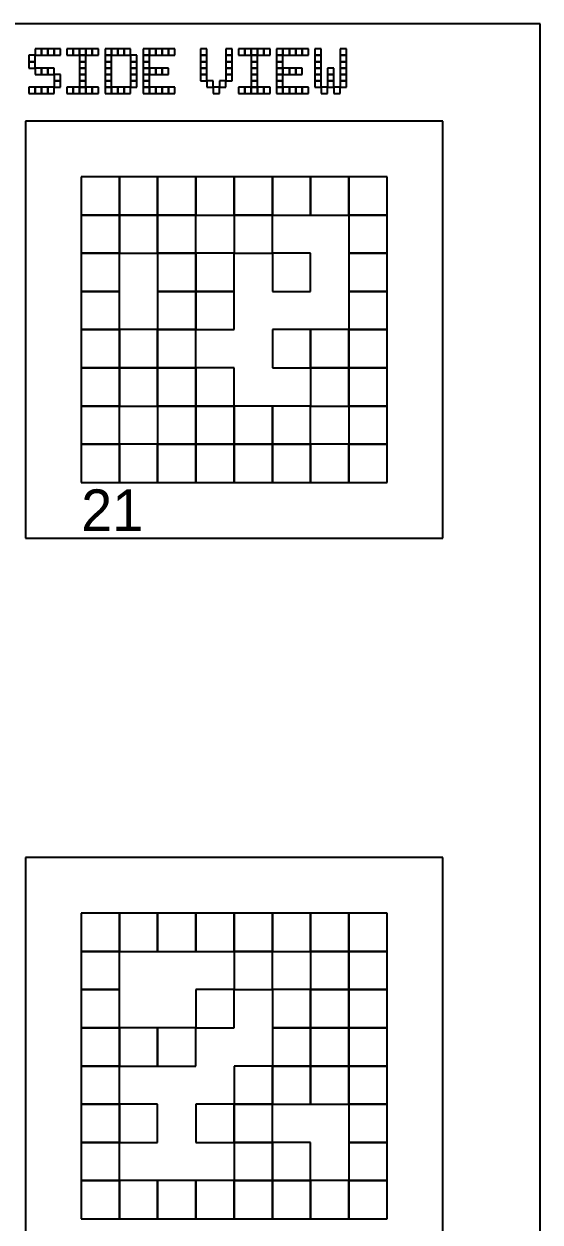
# Model space of a CAD drawing. Extents: x 0 to 490, y -8 to 329.
# Drawn here: x 452.9 to 490, y 233.8 to 320 of the extents above; entities that cross this region are included whole.
import ezdxf

# ---------------------------------------------------------------- set-up
doc = ezdxf.new("R2010")
doc.units = 0
for name, color, linetype in [('BLACK_POCKET', 7, 'CONTINUOUS'), ('BOARD_TEXT', 2, 'CONTINUOUS'), ('CUT', 1, 'CONTINUOUS'), ('LABEL', 3, 'CONTINUOUS'), ('QUIET_ZONE', 4, 'CONTINUOUS'), ('TAG_BOUNDARY', 8, 'CONTINUOUS')]:
    doc.layers.add(name, color=color, linetype=linetype)

msp = doc.modelspace()

# ---------------------------------------------------------------- linework, layer by layer
at = {"layer": 'BLACK_POCKET'}
for p, q in [((459.75, 309), (457, 309)), ((457, 309), (457, 306.25)), ((459.75, 306.25), (459.75, 309)), ((462.5, 309), (459.75, 309)), ((459.75, 309), (459.75, 306.25)), ((462.5, 306.25), (462.5, 309)), ((465.25, 309), (462.5, 309)), ((462.5, 309), (462.5, 306.25)), ((465.25, 306.25), (465.25, 309)), ((468, 309), (465.25, 309)), ((465.25, 309), (465.25, 306.25)), ((468, 306.25), (468, 309)), ((470.75, 309), (468, 309)), ((468, 309), (468, 306.25)), ((470.75, 306.25), (470.75, 309)), ((473.5, 309), (470.75, 309)), ((470.75, 309), (470.75, 306.25)), ((473.5, 306.25), (473.5, 309)), ((476.25, 309), (473.5, 309)), ((473.5, 309), (473.5, 306.25)), ((476.25, 306.25), (476.25, 309)), ((479, 309), (476.25, 309)), ((476.25, 309), (476.25, 306.25)), ((479, 306.25), (479, 309)), ((457, 306.25), (459.75, 306.25)), ((459.75, 306.25), (457, 306.25)), ((457, 306.25), (457, 303.5)), ((459.75, 306.25), (462.5, 306.25)), ((459.75, 303.5), (459.75, 306.25)), ((462.5, 306.25), (459.75, 306.25)), ((459.75, 306.25), (459.75, 303.5)), ((462.5, 306.25), (465.25, 306.25)), ((462.5, 303.5), (462.5, 306.25)), ((465.25, 306.25), (462.5, 306.25)), ((462.5, 306.25), (462.5, 303.5)), ((465.25, 306.25), (468, 306.25)), ((465.25, 303.5), (465.25, 306.25)), ((468, 306.25), (470.75, 306.25)), ((470.75, 306.25), (468, 306.25)), ((468, 306.25), (468, 303.5)), ((470.75, 306.25), (473.5, 306.25)), ((470.75, 303.5), (470.75, 306.25)), ((473.5, 306.25), (476.25, 306.25)), ((476.25, 306.25), (479, 306.25)), ((479, 306.25), (476.25, 306.25)), ((476.25, 306.25), (476.25, 303.5)), ((479, 303.5), (479, 306.25)), ((457, 303.5), (459.75, 303.5)), ((459.75, 303.5), (457, 303.5)), ((457, 303.5), (457, 300.75)), ((459.75, 303.5), (462.5, 303.5)), ((459.75, 300.75), (459.75, 303.5)), ((462.5, 303.5), (465.25, 303.5)), ((465.25, 303.5), (462.5, 303.5)), ((462.5, 303.5), (462.5, 300.75)), ((465.25, 300.75), (465.25, 303.5)), ((468, 303.5), (465.25, 303.5)), ((465.25, 303.5), (465.25, 300.75)), ((468, 303.5), (470.75, 303.5)), ((468, 300.75), (468, 303.5)), ((473.5, 303.5), (470.75, 303.5)), ((470.75, 303.5), (470.75, 300.75)), ((473.5, 300.75), (473.5, 303.5)), ((476.25, 303.5), (479, 303.5)), ((479, 303.5), (476.25, 303.5)), ((476.25, 303.5), (476.25, 300.75)), ((479, 300.75), (479, 303.5)), ((457, 300.75), (459.75, 300.75)), ((459.75, 300.75), (457, 300.75)), ((457, 300.75), (457, 298)), ((459.75, 298), (459.75, 300.75)), ((462.5, 300.75), (465.25, 300.75)), ((465.25, 300.75), (462.5, 300.75)), ((462.5, 300.75), (462.5, 298)), ((465.25, 300.75), (468, 300.75)), ((465.25, 298), (465.25, 300.75)), ((468, 300.75), (465.25, 300.75)), ((465.25, 300.75), (465.25, 298)), ((468, 298), (468, 300.75)), ((470.75, 300.75), (473.5, 300.75)), ((476.25, 300.75), (479, 300.75)), ((479, 300.75), (476.25, 300.75)), ((476.25, 300.75), (476.25, 298)), ((479, 298), (479, 300.75)), ((457, 298), (459.75, 298)), ((459.75, 298), (457, 298)), ((457, 298), (457, 295.25)), ((459.75, 295.25), (459.75, 298)), ((462.5, 298), (459.75, 298)), ((459.75, 298), (459.75, 295.25)), ((462.5, 298), (465.25, 298)), ((462.5, 295.25), (462.5, 298)), ((465.25, 298), (462.5, 298)), ((462.5, 298), (462.5, 295.25)), ((465.25, 298), (468, 298)), ((465.25, 295.25), (465.25, 298)), ((473.5, 298), (470.75, 298)), ((470.75, 298), (470.75, 295.25)), ((473.5, 295.25), (473.5, 298)), ((476.25, 298), (473.5, 298)), ((473.5, 298), (473.5, 295.25)), ((476.25, 298), (479, 298)), ((476.25, 295.25), (476.25, 298)), ((479, 298), (476.25, 298)), ((476.25, 298), (476.25, 295.25)), ((479, 295.25), (479, 298)), ((457, 295.25), (459.75, 295.25)), ((459.75, 295.25), (457, 295.25)), ((457, 295.25), (457, 292.5)), ((459.75, 295.25), (462.5, 295.25)), ((459.75, 292.5), (459.75, 295.25)), ((462.5, 295.25), (459.75, 295.25)), ((459.75, 295.25), (459.75, 292.5)), ((462.5, 295.25), (465.25, 295.25)), ((462.5, 292.5), (462.5, 295.25)), ((465.25, 295.25), (462.5, 295.25)), ((462.5, 295.25), (462.5, 292.5)), ((465.25, 292.5), (465.25, 295.25)), ((468, 295.25), (465.25, 295.25)), ((465.25, 295.25), (465.25, 292.5)), ((468, 292.5), (468, 295.25)), ((470.75, 295.25), (473.5, 295.25)), ((473.5, 295.25), (476.25, 295.25)), ((476.25, 295.25), (473.5, 295.25)), ((473.5, 295.25), (473.5, 292.5)), ((476.25, 295.25), (479, 295.25)), ((476.25, 292.5), (476.25, 295.25)), ((479, 295.25), (476.25, 295.25)), ((476.25, 295.25), (476.25, 292.5)), ((479, 292.5), (479, 295.25)), ((457, 292.5), (459.75, 292.5)), ((459.75, 292.5), (457, 292.5)), ((457, 292.5), (457, 289.75)), ((459.75, 292.5), (462.5, 292.5)), ((459.75, 289.75), (459.75, 292.5)), ((462.5, 292.5), (465.25, 292.5)), ((465.25, 292.5), (462.5, 292.5)), ((462.5, 292.5), (462.5, 289.75)), ((465.25, 292.5), (468, 292.5)), ((465.25, 289.75), (465.25, 292.5)), ((468, 292.5), (465.25, 292.5)), ((465.25, 292.5), (465.25, 289.75)), ((468, 289.75), (468, 292.5)), ((470.75, 292.5), (468, 292.5)), ((468, 292.5), (468, 289.75)), ((470.75, 289.75), (470.75, 292.5)), ((473.5, 292.5), (470.75, 292.5)), ((470.75, 292.5), (470.75, 289.75)), ((473.5, 292.5), (476.25, 292.5)), ((473.5, 289.75), (473.5, 292.5)), ((476.25, 292.5), (479, 292.5)), ((479, 292.5), (476.25, 292.5)), ((476.25, 292.5), (476.25, 289.75)), ((479, 289.75), (479, 292.5)), ((457, 289.75), (459.75, 289.75)), ((459.75, 289.75), (457, 289.75)), ((457, 289.75), (457, 287)), ((459.75, 287), (459.75, 289.75)), ((462.5, 289.75), (459.75, 289.75)), ((459.75, 289.75), (459.75, 287)), ((462.5, 289.75), (465.25, 289.75)), ((462.5, 287), (462.5, 289.75)), ((465.25, 289.75), (462.5, 289.75)), ((462.5, 289.75), (462.5, 287)), ((465.25, 289.75), (468, 289.75)), ((465.25, 287), (465.25, 289.75)), ((468, 289.75), (465.25, 289.75)), ((465.25, 289.75), (465.25, 287)), ((468, 289.75), (470.75, 289.75)), ((468, 287), (468, 289.75)), ((470.75, 289.75), (468, 289.75)), ((468, 289.75), (468, 287)), ((470.75, 289.75), (473.5, 289.75)), ((470.75, 287), (470.75, 289.75)), ((473.5, 289.75), (470.75, 289.75)), ((470.75, 289.75), (470.75, 287)), ((473.5, 287), (473.5, 289.75)), ((476.25, 289.75), (473.5, 289.75)), ((473.5, 289.75), (473.5, 287)), ((476.25, 289.75), (479, 289.75)), ((476.25, 287), (476.25, 289.75)), ((479, 289.75), (476.25, 289.75)), ((476.25, 289.75), (476.25, 287)), ((479, 287), (479, 289.75)), ((457, 287), (459.75, 287)), ((459.75, 287), (462.5, 287)), ((462.5, 287), (465.25, 287)), ((465.25, 287), (468, 287)), ((468, 287), (470.75, 287)), ((470.75, 287), (473.5, 287)), ((473.5, 287), (476.25, 287)), ((476.25, 287), (479, 287)), ((459.75, 256), (457, 256)), ((457, 256), (457, 253.25)), ((459.75, 253.25), (459.75, 256)), ((462.5, 256), (459.75, 256)), ((459.75, 256), (459.75, 253.25)), ((462.5, 253.25), (462.5, 256)), ((465.25, 256), (462.5, 256)), ((462.5, 256), (462.5, 253.25)), ((465.25, 253.25), (465.25, 256)), ((468, 256), (465.25, 256)), ((465.25, 256), (465.25, 253.25)), ((468, 253.25), (468, 256)), ((470.75, 256), (468, 256)), ((468, 256), (468, 253.25)), ((470.75, 253.25), (470.75, 256)), ((473.5, 256), (470.75, 256)), ((470.75, 256), (470.75, 253.25)), ((473.5, 253.25), (473.5, 256)), ((476.25, 256), (473.5, 256)), ((473.5, 256), (473.5, 253.25)), ((476.25, 253.25), (476.25, 256)), ((479, 256), (476.25, 256)), ((476.25, 256), (476.25, 253.25)), ((479, 253.25), (479, 256)), ((457, 253.25), (459.75, 253.25)), ((459.75, 253.25), (457, 253.25)), ((457, 253.25), (457, 250.5)), ((459.75, 253.25), (462.5, 253.25)), ((459.75, 250.5), (459.75, 253.25)), ((462.5, 253.25), (465.25, 253.25)), ((465.25, 253.25), (468, 253.25)), ((468, 253.25), (470.75, 253.25)), ((470.75, 253.25), (468, 253.25)), ((468, 253.25), (468, 250.5)), ((470.75, 253.25), (473.5, 253.25)), ((470.75, 250.5), (470.75, 253.25)), ((473.5, 253.25), (476.25, 253.25)), ((476.25, 253.25), (473.5, 253.25)), ((473.5, 253.25), (473.5, 250.5)), ((476.25, 253.25), (479, 253.25)), ((476.25, 250.5), (476.25, 253.25)), ((479, 253.25), (476.25, 253.25)), ((476.25, 253.25), (476.25, 250.5)), ((479, 250.5), (479, 253.25)), ((457, 250.5), (459.75, 250.5)), ((459.75, 250.5), (457, 250.5)), ((457, 250.5), (457, 247.75)), ((459.75, 247.75), (459.75, 250.5)), ((468, 250.5), (465.25, 250.5)), ((465.25, 250.5), (465.25, 247.75)), ((468, 250.5), (470.75, 250.5)), ((468, 247.75), (468, 250.5)), ((473.5, 250.5), (470.75, 250.5)), ((470.75, 250.5), (470.75, 247.75)), ((473.5, 250.5), (476.25, 250.5)), ((473.5, 247.75), (473.5, 250.5)), ((476.25, 250.5), (473.5, 250.5)), ((473.5, 250.5), (473.5, 247.75)), ((476.25, 250.5), (479, 250.5)), ((476.25, 247.75), (476.25, 250.5)), ((479, 250.5), (476.25, 250.5)), ((476.25, 250.5), (476.25, 247.75)), ((479, 247.75), (479, 250.5)), ((457, 247.75), (459.75, 247.75)), ((459.75, 247.75), (457, 247.75)), ((457, 247.75), (457, 245)), ((459.75, 245), (459.75, 247.75)), ((462.5, 247.75), (459.75, 247.75)), ((459.75, 247.75), (459.75, 245)), ((462.5, 245), (462.5, 247.75)), ((465.25, 247.75), (462.5, 247.75)), ((462.5, 247.75), (462.5, 245)), ((465.25, 247.75), (468, 247.75)), ((465.25, 245), (465.25, 247.75)), ((470.75, 247.75), (473.5, 247.75)), ((473.5, 247.75), (470.75, 247.75)), ((470.75, 247.75), (470.75, 245)), ((473.5, 247.75), (476.25, 247.75)), ((473.5, 245), (473.5, 247.75)), ((476.25, 247.75), (473.5, 247.75)), ((473.5, 247.75), (473.5, 245)), ((476.25, 247.75), (479, 247.75)), ((476.25, 245), (476.25, 247.75)), ((479, 247.75), (476.25, 247.75)), ((476.25, 247.75), (476.25, 245)), ((479, 245), (479, 247.75)), ((457, 245), (459.75, 245)), ((459.75, 245), (457, 245)), ((457, 245), (457, 242.25)), ((459.75, 245), (462.5, 245)), ((459.75, 242.25), (459.75, 245)), ((462.5, 245), (465.25, 245)), ((470.75, 245), (468, 245)), ((468, 245), (468, 242.25)), ((470.75, 245), (473.5, 245)), ((470.75, 242.25), (470.75, 245)), ((473.5, 245), (470.75, 245)), ((470.75, 245), (470.75, 242.25)), ((473.5, 245), (476.25, 245)), ((473.5, 242.25), (473.5, 245)), ((476.25, 245), (473.5, 245)), ((473.5, 245), (473.5, 242.25)), ((476.25, 245), (479, 245)), ((476.25, 242.25), (476.25, 245)), ((479, 245), (476.25, 245)), ((476.25, 245), (476.25, 242.25)), ((479, 242.25), (479, 245)), ((457, 242.25), (459.75, 242.25)), ((459.75, 242.25), (457, 242.25)), ((457, 242.25), (457, 239.5)), ((459.75, 239.5), (459.75, 242.25)), ((462.5, 242.25), (459.75, 242.25)), ((459.75, 242.25), (459.75, 239.5)), ((462.5, 239.5), (462.5, 242.25)), ((468, 242.25), (465.25, 242.25)), ((465.25, 242.25), (465.25, 239.5)), ((468, 242.25), (470.75, 242.25)), ((468, 239.5), (468, 242.25)), ((470.75, 242.25), (468, 242.25)), ((468, 242.25), (468, 239.5)), ((470.75, 242.25), (473.5, 242.25)), ((470.75, 239.5), (470.75, 242.25)), ((473.5, 242.25), (476.25, 242.25)), ((476.25, 242.25), (479, 242.25)), ((479, 242.25), (476.25, 242.25)), ((476.25, 242.25), (476.25, 239.5)), ((479, 239.5), (479, 242.25)), ((457, 239.5), (459.75, 239.5)), ((459.75, 239.5), (457, 239.5)), ((457, 239.5), (457, 236.75)), ((459.75, 239.5), (462.5, 239.5)), ((459.75, 236.75), (459.75, 239.5)), ((465.25, 239.5), (468, 239.5)), ((468, 239.5), (470.75, 239.5)), ((470.75, 239.5), (468, 239.5)), ((468, 239.5), (468, 236.75)), ((470.75, 236.75), (470.75, 239.5)), ((473.5, 239.5), (470.75, 239.5)), ((470.75, 239.5), (470.75, 236.75)), ((473.5, 236.75), (473.5, 239.5)), ((476.25, 239.5), (479, 239.5)), ((479, 239.5), (476.25, 239.5)), ((476.25, 239.5), (476.25, 236.75)), ((479, 236.75), (479, 239.5)), ((457, 236.75), (459.75, 236.75)), ((459.75, 236.75), (457, 236.75)), ((457, 236.75), (457, 234)), ((459.75, 234), (459.75, 236.75)), ((462.5, 236.75), (459.75, 236.75)), ((459.75, 236.75), (459.75, 234)), ((462.5, 234), (462.5, 236.75)), ((465.25, 236.75), (462.5, 236.75)), ((462.5, 236.75), (462.5, 234)), ((465.25, 234), (465.25, 236.75)), ((468, 236.75), (465.25, 236.75)), ((465.25, 236.75), (465.25, 234)), ((468, 236.75), (470.75, 236.75)), ((468, 234), (468, 236.75)), ((470.75, 236.75), (468, 236.75)), ((468, 236.75), (468, 234)), ((470.75, 236.75), (473.5, 236.75)), ((470.75, 234), (470.75, 236.75)), ((473.5, 236.75), (470.75, 236.75)), ((470.75, 236.75), (470.75, 234)), ((473.5, 234), (473.5, 236.75)), ((476.25, 236.75), (473.5, 236.75)), ((473.5, 236.75), (473.5, 234)), ((476.25, 236.75), (479, 236.75)), ((476.25, 234), (476.25, 236.75)), ((479, 236.75), (476.25, 236.75)), ((476.25, 236.75), (476.25, 234)), ((479, 234), (479, 236.75)), ((457, 234), (459.75, 234)), ((459.75, 234), (462.5, 234)), ((462.5, 234), (465.25, 234)), ((465.25, 234), (468, 234)), ((468, 234), (470.75, 234)), ((470.75, 234), (473.5, 234)), ((473.5, 234), (476.25, 234)), ((476.25, 234), (479, 234))]:
    msp.add_line(p, q, dxfattribs=at)
at = {"layer": 'BOARD_TEXT'}
for p, q in [((454.142857, 318.2), (453.685714, 318.2)), ((453.685714, 318.2), (453.685714, 317.742857)), ((454.142857, 317.742857), (454.142857, 318.2)), ((454.6, 318.2), (454.142857, 318.2)), ((454.142857, 318.2), (454.142857, 317.742857)), ((454.6, 317.742857), (454.6, 318.2)), ((455.057143, 318.2), (454.6, 318.2)), ((454.6, 318.2), (454.6, 317.742857)), ((455.057143, 317.742857), (455.057143, 318.2)), ((455.514286, 318.2), (455.057143, 318.2)), ((455.057143, 318.2), (455.057143, 317.742857)), ((455.514286, 317.742857), (455.514286, 318.2)), ((456.428571, 318.2), (455.971429, 318.2)), ((455.971429, 318.2), (455.971429, 317.742857)), ((456.428571, 317.742857), (456.428571, 318.2)), ((456.885714, 318.2), (456.428571, 318.2)), ((456.428571, 318.2), (456.428571, 317.742857)), ((456.885714, 317.742857), (456.885714, 318.2)), ((457.342857, 318.2), (456.885714, 318.2)), ((456.885714, 318.2), (456.885714, 317.742857)), ((457.342857, 317.742857), (457.342857, 318.2)), ((457.8, 318.2), (457.342857, 318.2)), ((457.342857, 318.2), (457.342857, 317.742857)), ((457.8, 317.742857), (457.8, 318.2)), ((458.257143, 318.2), (457.8, 318.2)), ((457.8, 318.2), (457.8, 317.742857)), ((458.257143, 317.742857), (458.257143, 318.2)), ((459.171429, 318.2), (458.714286, 318.2)), ((458.714286, 318.2), (458.714286, 317.742857)), ((459.171429, 317.742857), (459.171429, 318.2)), ((459.628571, 318.2), (459.171429, 318.2)), ((459.171429, 318.2), (459.171429, 317.742857)), ((459.628571, 317.742857), (459.628571, 318.2)), ((460.085714, 318.2), (459.628571, 318.2)), ((459.628571, 318.2), (459.628571, 317.742857)), ((460.085714, 317.742857), (460.085714, 318.2)), ((460.542857, 318.2), (460.085714, 318.2)), ((460.085714, 318.2), (460.085714, 317.742857)), ((460.542857, 317.742857), (460.542857, 318.2)), ((461.914286, 318.2), (461.457143, 318.2)), ((461.457143, 318.2), (461.457143, 317.742857)), ((461.914286, 317.742857), (461.914286, 318.2)), ((462.371429, 318.2), (461.914286, 318.2)), ((461.914286, 318.2), (461.914286, 317.742857)), ((462.371429, 317.742857), (462.371429, 318.2)), ((462.828571, 318.2), (462.371429, 318.2)), ((462.371429, 318.2), (462.371429, 317.742857)), ((462.828571, 317.742857), (462.828571, 318.2)), ((463.285714, 318.2), (462.828571, 318.2)), ((462.828571, 318.2), (462.828571, 317.742857)), ((463.285714, 317.742857), (463.285714, 318.2)), ((463.742857, 318.2), (463.285714, 318.2)), ((463.285714, 318.2), (463.285714, 317.742857)), ((463.742857, 317.742857), (463.742857, 318.2)), ((466.028571, 318.2), (465.571429, 318.2)), ((465.571429, 318.2), (465.571429, 317.742857)), ((466.028571, 317.742857), (466.028571, 318.2)), ((467.857143, 318.2), (467.4, 318.2)), ((467.4, 318.2), (467.4, 317.742857)), ((467.857143, 317.742857), (467.857143, 318.2)), ((468.771429, 318.2), (468.314286, 318.2)), ((468.314286, 318.2), (468.314286, 317.742857)), ((468.771429, 317.742857), (468.771429, 318.2)), ((469.228571, 318.2), (468.771429, 318.2)), ((468.771429, 318.2), (468.771429, 317.742857)), ((469.228571, 317.742857), (469.228571, 318.2)), ((469.685714, 318.2), (469.228571, 318.2)), ((469.228571, 318.2), (469.228571, 317.742857)), ((469.685714, 317.742857), (469.685714, 318.2)), ((470.142857, 318.2), (469.685714, 318.2)), ((469.685714, 318.2), (469.685714, 317.742857)), ((470.142857, 317.742857), (470.142857, 318.2)), ((470.6, 318.2), (470.142857, 318.2)), ((470.142857, 318.2), (470.142857, 317.742857)), ((470.6, 317.742857), (470.6, 318.2)), ((471.514286, 318.2), (471.057143, 318.2)), ((471.057143, 318.2), (471.057143, 317.742857)), ((471.514286, 317.742857), (471.514286, 318.2)), ((471.971429, 318.2), (471.514286, 318.2)), ((471.514286, 318.2), (471.514286, 317.742857)), ((471.971429, 317.742857), (471.971429, 318.2)), ((472.428571, 318.2), (471.971429, 318.2)), ((471.971429, 318.2), (471.971429, 317.742857)), ((472.428571, 317.742857), (472.428571, 318.2)), ((472.885714, 318.2), (472.428571, 318.2)), ((472.428571, 318.2), (472.428571, 317.742857)), ((472.885714, 317.742857), (472.885714, 318.2)), ((473.342857, 318.2), (472.885714, 318.2)), ((472.885714, 318.2), (472.885714, 317.742857)), ((473.342857, 317.742857), (473.342857, 318.2)), ((474.257143, 318.2), (473.8, 318.2)), ((473.8, 318.2), (473.8, 317.742857)), ((474.257143, 317.742857), (474.257143, 318.2)), ((476.085714, 318.2), (475.628571, 318.2)), ((475.628571, 318.2), (475.628571, 317.742857)), ((476.085714, 317.742857), (476.085714, 318.2)), ((453.685714, 317.742857), (453.228571, 317.742857)), ((453.228571, 317.742857), (453.228571, 317.285714)), ((453.685714, 317.742857), (454.142857, 317.742857)), ((453.685714, 317.285714), (453.685714, 317.742857)), ((454.142857, 317.742857), (454.6, 317.742857)), ((454.6, 317.742857), (455.057143, 317.742857)), ((455.057143, 317.742857), (455.514286, 317.742857)), ((455.971429, 317.742857), (456.428571, 317.742857)), ((456.428571, 317.742857), (456.885714, 317.742857)), ((456.885714, 317.742857), (457.342857, 317.742857)), ((457.342857, 317.742857), (456.885714, 317.742857)), ((456.885714, 317.742857), (456.885714, 317.285714)), ((457.342857, 317.742857), (457.8, 317.742857)), ((457.342857, 317.285714), (457.342857, 317.742857)), ((457.8, 317.742857), (458.257143, 317.742857)), ((458.714286, 317.742857), (459.171429, 317.742857)), ((459.171429, 317.742857), (458.714286, 317.742857)), ((458.714286, 317.742857), (458.714286, 317.285714)), ((459.171429, 317.742857), (459.628571, 317.742857)), ((459.171429, 317.285714), (459.171429, 317.742857)), ((459.628571, 317.742857), (460.085714, 317.742857)), ((460.085714, 317.742857), (460.542857, 317.742857)), ((461, 317.742857), (460.542857, 317.742857)), ((460.542857, 317.742857), (460.542857, 317.285714)), ((461, 317.285714), (461, 317.742857)), ((461.457143, 317.742857), (461.914286, 317.742857)), ((461.914286, 317.742857), (461.457143, 317.742857)), ((461.457143, 317.742857), (461.457143, 317.285714)), ((461.914286, 317.742857), (462.371429, 317.742857)), ((461.914286, 317.285714), (461.914286, 317.742857)), ((462.371429, 317.742857), (462.828571, 317.742857)), ((462.828571, 317.742857), (463.285714, 317.742857)), ((463.285714, 317.742857), (463.742857, 317.742857)), ((465.571429, 317.742857), (466.028571, 317.742857)), ((466.028571, 317.742857), (465.571429, 317.742857)), ((465.571429, 317.742857), (465.571429, 317.285714)), ((466.028571, 317.285714), (466.028571, 317.742857)), ((467.4, 317.742857), (467.857143, 317.742857)), ((467.857143, 317.742857), (467.4, 317.742857)), ((467.4, 317.742857), (467.4, 317.285714)), ((467.857143, 317.285714), (467.857143, 317.742857)), ((468.314286, 317.742857), (468.771429, 317.742857)), ((468.771429, 317.742857), (469.228571, 317.742857)), ((469.228571, 317.742857), (469.685714, 317.742857)), ((469.685714, 317.742857), (469.228571, 317.742857)), ((469.228571, 317.742857), (469.228571, 317.285714)), ((469.685714, 317.742857), (470.142857, 317.742857)), ((469.685714, 317.285714), (469.685714, 317.742857)), ((470.142857, 317.742857), (470.6, 317.742857)), ((471.057143, 317.742857), (471.514286, 317.742857)), ((471.514286, 317.742857), (471.057143, 317.742857)), ((471.057143, 317.742857), (471.057143, 317.285714)), ((471.514286, 317.742857), (471.971429, 317.742857)), ((471.514286, 317.285714), (471.514286, 317.742857)), ((471.971429, 317.742857), (472.428571, 317.742857)), ((472.428571, 317.742857), (472.885714, 317.742857)), ((472.885714, 317.742857), (473.342857, 317.742857)), ((473.8, 317.742857), (474.257143, 317.742857)), ((474.257143, 317.742857), (473.8, 317.742857)), ((473.8, 317.742857), (473.8, 317.285714)), ((474.257143, 317.285714), (474.257143, 317.742857)), ((475.628571, 317.742857), (476.085714, 317.742857)), ((476.085714, 317.742857), (475.628571, 317.742857)), ((475.628571, 317.742857), (475.628571, 317.285714)), ((476.085714, 317.285714), (476.085714, 317.742857)), ((453.228571, 317.285714), (453.685714, 317.285714)), ((453.685714, 317.285714), (453.228571, 317.285714)), ((453.228571, 317.285714), (453.228571, 316.828571)), ((453.228571, 316.828571), (453.685714, 316.828571)), ((453.685714, 316.828571), (453.685714, 317.285714)), ((454.142857, 316.828571), (453.685714, 316.828571)), ((453.685714, 316.828571), (453.685714, 316.371429)), ((454.142857, 316.371429), (454.142857, 316.828571)), ((454.6, 316.828571), (454.142857, 316.828571)), ((454.142857, 316.828571), (454.142857, 316.371429)), ((454.6, 316.371429), (454.6, 316.828571)), ((455.057143, 316.828571), (454.6, 316.828571)), ((454.6, 316.828571), (454.6, 316.371429)), ((455.057143, 316.371429), (455.057143, 316.828571)), ((456.885714, 317.285714), (457.342857, 317.285714)), ((457.342857, 317.285714), (456.885714, 317.285714)), ((456.885714, 317.285714), (456.885714, 316.828571)), ((456.885714, 316.828571), (457.342857, 316.828571)), ((457.342857, 316.828571), (456.885714, 316.828571)), ((456.885714, 316.828571), (456.885714, 316.371429)), ((457.342857, 316.828571), (457.342857, 317.285714)), ((457.342857, 316.371429), (457.342857, 316.828571)), ((458.714286, 317.285714), (459.171429, 317.285714)), ((459.171429, 317.285714), (458.714286, 317.285714)), ((458.714286, 317.285714), (458.714286, 316.828571)), ((458.714286, 316.828571), (459.171429, 316.828571)), ((459.171429, 316.828571), (458.714286, 316.828571)), ((458.714286, 316.828571), (458.714286, 316.371429)), ((459.171429, 316.828571), (459.171429, 317.285714)), ((459.171429, 316.371429), (459.171429, 316.828571)), ((460.542857, 317.285714), (461, 317.285714)), ((461, 317.285714), (460.542857, 317.285714)), ((460.542857, 317.285714), (460.542857, 316.828571)), ((460.542857, 316.828571), (461, 316.828571)), ((461, 316.828571), (460.542857, 316.828571)), ((460.542857, 316.828571), (460.542857, 316.371429)), ((461, 316.828571), (461, 317.285714)), ((461, 316.371429), (461, 316.828571)), ((461.457143, 317.285714), (461.914286, 317.285714)), ((461.914286, 317.285714), (461.457143, 317.285714)), ((461.457143, 317.285714), (461.457143, 316.828571)), ((461.457143, 316.828571), (461.914286, 316.828571)), ((461.914286, 316.828571), (461.457143, 316.828571)), ((461.457143, 316.828571), (461.457143, 316.371429)), ((461.914286, 316.828571), (461.914286, 317.285714)), ((461.914286, 316.371429), (461.914286, 316.828571)), ((462.371429, 316.828571), (461.914286, 316.828571)), ((461.914286, 316.828571), (461.914286, 316.371429)), ((462.371429, 316.371429), (462.371429, 316.828571)), ((462.828571, 316.828571), (462.371429, 316.828571)), ((462.371429, 316.828571), (462.371429, 316.371429)), ((462.828571, 316.371429), (462.828571, 316.828571)), ((463.285714, 316.828571), (462.828571, 316.828571)), ((462.828571, 316.828571), (462.828571, 316.371429)), ((463.285714, 316.371429), (463.285714, 316.828571)), ((465.571429, 317.285714), (466.028571, 317.285714)), ((466.028571, 317.285714), (465.571429, 317.285714)), ((465.571429, 317.285714), (465.571429, 316.828571)), ((465.571429, 316.828571), (466.028571, 316.828571)), ((466.028571, 316.828571), (465.571429, 316.828571)), ((465.571429, 316.828571), (465.571429, 316.371429)), ((466.028571, 316.828571), (466.028571, 317.285714)), ((466.028571, 316.371429), (466.028571, 316.828571)), ((467.4, 317.285714), (467.857143, 317.285714)), ((467.857143, 317.285714), (467.4, 317.285714)), ((467.4, 317.285714), (467.4, 316.828571)), ((467.4, 316.828571), (467.857143, 316.828571)), ((467.857143, 316.828571), (467.4, 316.828571)), ((467.4, 316.828571), (467.4, 316.371429)), ((467.857143, 316.828571), (467.857143, 317.285714)), ((467.857143, 316.371429), (467.857143, 316.828571)), ((469.228571, 317.285714), (469.685714, 317.285714)), ((469.685714, 317.285714), (469.228571, 317.285714)), ((469.228571, 317.285714), (469.228571, 316.828571)), ((469.228571, 316.828571), (469.685714, 316.828571)), ((469.685714, 316.828571), (469.228571, 316.828571)), ((469.228571, 316.828571), (469.228571, 316.371429)), ((469.685714, 316.828571), (469.685714, 317.285714)), ((469.685714, 316.371429), (469.685714, 316.828571)), ((471.057143, 317.285714), (471.514286, 317.285714)), ((471.514286, 317.285714), (471.057143, 317.285714)), ((471.057143, 317.285714), (471.057143, 316.828571)), ((471.057143, 316.828571), (471.514286, 316.828571)), ((471.514286, 316.828571), (471.057143, 316.828571)), ((471.057143, 316.828571), (471.057143, 316.371429)), ((471.514286, 316.828571), (471.514286, 317.285714)), ((471.514286, 316.371429), (471.514286, 316.828571)), ((471.971429, 316.828571), (471.514286, 316.828571)), ((471.514286, 316.828571), (471.514286, 316.371429)), ((471.971429, 316.371429), (471.971429, 316.828571)), ((472.428571, 316.828571), (471.971429, 316.828571)), ((471.971429, 316.828571), (471.971429, 316.371429)), ((472.428571, 316.371429), (472.428571, 316.828571)), ((472.885714, 316.828571), (472.428571, 316.828571)), ((472.428571, 316.828571), (472.428571, 316.371429)), ((472.885714, 316.371429), (472.885714, 316.828571)), ((473.8, 317.285714), (474.257143, 317.285714)), ((474.257143, 317.285714), (473.8, 317.285714)), ((473.8, 317.285714), (473.8, 316.828571)), ((473.8, 316.828571), (474.257143, 316.828571)), ((474.257143, 316.828571), (473.8, 316.828571)), ((473.8, 316.828571), (473.8, 316.371429)), ((474.257143, 316.828571), (474.257143, 317.285714)), ((474.257143, 316.371429), (474.257143, 316.828571)), ((475.171429, 316.828571), (474.714286, 316.828571)), ((474.714286, 316.828571), (474.714286, 316.371429)), ((475.171429, 316.371429), (475.171429, 316.828571)), ((475.628571, 317.285714), (476.085714, 317.285714)), ((476.085714, 317.285714), (475.628571, 317.285714)), ((475.628571, 317.285714), (475.628571, 316.828571)), ((475.628571, 316.828571), (476.085714, 316.828571)), ((476.085714, 316.828571), (475.628571, 316.828571)), ((475.628571, 316.828571), (475.628571, 316.371429)), ((476.085714, 316.828571), (476.085714, 317.285714)), ((476.085714, 316.371429), (476.085714, 316.828571)), ((453.685714, 316.371429), (454.142857, 316.371429)), ((454.142857, 316.371429), (454.6, 316.371429)), ((454.6, 316.371429), (455.057143, 316.371429)), ((455.514286, 316.371429), (455.057143, 316.371429)), ((455.057143, 316.371429), (455.057143, 315.914286)), ((455.057143, 315.914286), (455.514286, 315.914286)), ((455.514286, 315.914286), (455.057143, 315.914286)), ((455.057143, 315.914286), (455.057143, 315.457143)), ((455.514286, 315.914286), (455.514286, 316.371429)), ((455.514286, 315.457143), (455.514286, 315.914286)), ((456.885714, 316.371429), (457.342857, 316.371429)), ((457.342857, 316.371429), (456.885714, 316.371429)), ((456.885714, 316.371429), (456.885714, 315.914286)), ((456.885714, 315.914286), (457.342857, 315.914286)), ((457.342857, 315.914286), (456.885714, 315.914286)), ((456.885714, 315.914286), (456.885714, 315.457143)), ((457.342857, 315.914286), (457.342857, 316.371429)), ((457.342857, 315.457143), (457.342857, 315.914286)), ((458.714286, 316.371429), (459.171429, 316.371429)), ((459.171429, 316.371429), (458.714286, 316.371429)), ((458.714286, 316.371429), (458.714286, 315.914286)), ((458.714286, 315.914286), (459.171429, 315.914286)), ((459.171429, 315.914286), (458.714286, 315.914286)), ((458.714286, 315.914286), (458.714286, 315.457143)), ((459.171429, 315.914286), (459.171429, 316.371429)), ((459.171429, 315.457143), (459.171429, 315.914286)), ((460.542857, 316.371429), (461, 316.371429)), ((461, 316.371429), (460.542857, 316.371429)), ((460.542857, 316.371429), (460.542857, 315.914286)), ((460.542857, 315.914286), (461, 315.914286)), ((461, 315.914286), (460.542857, 315.914286)), ((460.542857, 315.914286), (460.542857, 315.457143)), ((461, 315.914286), (461, 316.371429)), ((461, 315.457143), (461, 315.914286)), ((461.457143, 316.371429), (461.914286, 316.371429)), ((461.914286, 316.371429), (461.457143, 316.371429)), ((461.457143, 316.371429), (461.457143, 315.914286)), ((461.457143, 315.914286), (461.914286, 315.914286)), ((461.914286, 315.914286), (461.457143, 315.914286)), ((461.457143, 315.914286), (461.457143, 315.457143)), ((461.914286, 316.371429), (462.371429, 316.371429)), ((461.914286, 315.914286), (461.914286, 316.371429)), ((461.914286, 315.457143), (461.914286, 315.914286)), ((462.371429, 316.371429), (462.828571, 316.371429)), ((462.828571, 316.371429), (463.285714, 316.371429)), ((465.571429, 316.371429), (466.028571, 316.371429)), ((466.028571, 316.371429), (465.571429, 316.371429)), ((465.571429, 316.371429), (465.571429, 315.914286)), ((465.571429, 315.914286), (466.028571, 315.914286)), ((466.028571, 315.914286), (466.028571, 316.371429)), ((466.485714, 315.914286), (466.028571, 315.914286)), ((466.028571, 315.914286), (466.028571, 315.457143)), ((466.485714, 315.457143), (466.485714, 315.914286)), ((467.4, 315.914286), (466.942857, 315.914286)), ((466.942857, 315.914286), (466.942857, 315.457143)), ((467.4, 316.371429), (467.857143, 316.371429)), ((467.857143, 316.371429), (467.4, 316.371429)), ((467.4, 316.371429), (467.4, 315.914286)), ((467.4, 315.914286), (467.857143, 315.914286)), ((467.4, 315.457143), (467.4, 315.914286)), ((467.857143, 315.914286), (467.857143, 316.371429)), ((469.228571, 316.371429), (469.685714, 316.371429)), ((469.685714, 316.371429), (469.228571, 316.371429)), ((469.228571, 316.371429), (469.228571, 315.914286)), ((469.228571, 315.914286), (469.685714, 315.914286)), ((469.685714, 315.914286), (469.228571, 315.914286)), ((469.228571, 315.914286), (469.228571, 315.457143)), ((469.685714, 315.914286), (469.685714, 316.371429)), ((469.685714, 315.457143), (469.685714, 315.914286)), ((471.057143, 316.371429), (471.514286, 316.371429)), ((471.514286, 316.371429), (471.057143, 316.371429)), ((471.057143, 316.371429), (471.057143, 315.914286)), ((471.057143, 315.914286), (471.514286, 315.914286)), ((471.514286, 315.914286), (471.057143, 315.914286)), ((471.057143, 315.914286), (471.057143, 315.457143)), ((471.514286, 316.371429), (471.971429, 316.371429)), ((471.514286, 315.914286), (471.514286, 316.371429)), ((471.514286, 315.457143), (471.514286, 315.914286)), ((471.971429, 316.371429), (472.428571, 316.371429)), ((472.428571, 316.371429), (472.885714, 316.371429)), ((473.8, 316.371429), (474.257143, 316.371429)), ((474.257143, 316.371429), (473.8, 316.371429)), ((473.8, 316.371429), (473.8, 315.914286)), ((473.8, 315.914286), (474.257143, 315.914286)), ((474.257143, 315.914286), (473.8, 315.914286)), ((473.8, 315.914286), (473.8, 315.457143)), ((474.257143, 315.914286), (474.257143, 316.371429)), ((474.257143, 315.457143), (474.257143, 315.914286)), ((474.714286, 316.371429), (475.171429, 316.371429)), ((475.171429, 316.371429), (474.714286, 316.371429)), ((474.714286, 316.371429), (474.714286, 315.914286)), ((474.714286, 315.914286), (475.171429, 315.914286)), ((475.171429, 315.914286), (474.714286, 315.914286)), ((474.714286, 315.914286), (474.714286, 315.457143)), ((475.171429, 315.914286), (475.171429, 316.371429)), ((475.171429, 315.457143), (475.171429, 315.914286)), ((475.628571, 316.371429), (476.085714, 316.371429)), ((476.085714, 316.371429), (475.628571, 316.371429)), ((475.628571, 316.371429), (475.628571, 315.914286)), ((475.628571, 315.914286), (476.085714, 315.914286)), ((476.085714, 315.914286), (475.628571, 315.914286)), ((475.628571, 315.914286), (475.628571, 315.457143)), ((476.085714, 315.914286), (476.085714, 316.371429)), ((476.085714, 315.457143), (476.085714, 315.914286)), ((453.685714, 315.457143), (453.228571, 315.457143)), ((453.228571, 315.457143), (453.228571, 315)), ((453.228571, 315), (453.685714, 315)), ((453.685714, 315), (453.685714, 315.457143)), ((454.142857, 315.457143), (453.685714, 315.457143)), ((453.685714, 315.457143), (453.685714, 315)), ((453.685714, 315), (454.142857, 315)), ((454.142857, 315), (454.142857, 315.457143)), ((454.6, 315.457143), (454.142857, 315.457143)), ((454.142857, 315.457143), (454.142857, 315)), ((454.142857, 315), (454.6, 315)), ((454.6, 315), (454.6, 315.457143)), ((455.057143, 315.457143), (454.6, 315.457143)), ((454.6, 315.457143), (454.6, 315)), ((454.6, 315), (455.057143, 315)), ((455.057143, 315.457143), (455.514286, 315.457143)), ((455.057143, 315), (455.057143, 315.457143)), ((456.428571, 315.457143), (455.971429, 315.457143)), ((455.971429, 315.457143), (455.971429, 315)), ((455.971429, 315), (456.428571, 315)), ((456.428571, 315), (456.428571, 315.457143)), ((456.885714, 315.457143), (456.428571, 315.457143)), ((456.428571, 315.457143), (456.428571, 315)), ((456.428571, 315), (456.885714, 315)), ((456.885714, 315.457143), (457.342857, 315.457143)), ((456.885714, 315), (456.885714, 315.457143)), ((457.342857, 315.457143), (456.885714, 315.457143)), ((456.885714, 315.457143), (456.885714, 315)), ((456.885714, 315), (457.342857, 315)), ((457.342857, 315), (457.342857, 315.457143)), ((457.8, 315.457143), (457.342857, 315.457143)), ((457.342857, 315.457143), (457.342857, 315)), ((457.342857, 315), (457.8, 315)), ((457.8, 315), (457.8, 315.457143)), ((458.257143, 315.457143), (457.8, 315.457143)), ((457.8, 315.457143), (457.8, 315)), ((457.8, 315), (458.257143, 315)), ((458.257143, 315), (458.257143, 315.457143)), ((458.714286, 315.457143), (459.171429, 315.457143)), ((459.171429, 315.457143), (458.714286, 315.457143)), ((458.714286, 315.457143), (458.714286, 315)), ((458.714286, 315), (459.171429, 315)), ((459.171429, 315), (459.171429, 315.457143)), ((459.628571, 315.457143), (459.171429, 315.457143)), ((459.171429, 315.457143), (459.171429, 315)), ((459.171429, 315), (459.628571, 315)), ((459.628571, 315), (459.628571, 315.457143)), ((460.085714, 315.457143), (459.628571, 315.457143)), ((459.628571, 315.457143), (459.628571, 315)), ((459.628571, 315), (460.085714, 315)), ((460.085714, 315), (460.085714, 315.457143)), ((460.542857, 315.457143), (460.085714, 315.457143)), ((460.085714, 315.457143), (460.085714, 315)), ((460.085714, 315), (460.542857, 315)), ((460.542857, 315.457143), (461, 315.457143)), ((460.542857, 315), (460.542857, 315.457143)), ((461.457143, 315.457143), (461.914286, 315.457143)), ((461.914286, 315.457143), (461.457143, 315.457143)), ((461.457143, 315.457143), (461.457143, 315)), ((461.457143, 315), (461.914286, 315)), ((461.914286, 315), (461.914286, 315.457143)), ((462.371429, 315.457143), (461.914286, 315.457143)), ((461.914286, 315.457143), (461.914286, 315)), ((461.914286, 315), (462.371429, 315)), ((462.371429, 315), (462.371429, 315.457143)), ((462.828571, 315.457143), (462.371429, 315.457143)), ((462.371429, 315.457143), (462.371429, 315)), ((462.371429, 315), (462.828571, 315)), ((462.828571, 315), (462.828571, 315.457143)), ((463.285714, 315.457143), (462.828571, 315.457143)), ((462.828571, 315.457143), (462.828571, 315)), ((462.828571, 315), (463.285714, 315)), ((463.285714, 315), (463.285714, 315.457143)), ((463.742857, 315.457143), (463.285714, 315.457143)), ((463.285714, 315.457143), (463.285714, 315)), ((463.285714, 315), (463.742857, 315)), ((463.742857, 315), (463.742857, 315.457143)), ((466.028571, 315.457143), (466.485714, 315.457143)), ((466.942857, 315.457143), (466.485714, 315.457143)), ((466.485714, 315.457143), (466.485714, 315)), ((466.485714, 315), (466.942857, 315)), ((466.942857, 315.457143), (467.4, 315.457143)), ((466.942857, 315), (466.942857, 315.457143)), ((468.771429, 315.457143), (468.314286, 315.457143)), ((468.314286, 315.457143), (468.314286, 315)), ((468.314286, 315), (468.771429, 315)), ((468.771429, 315), (468.771429, 315.457143)), ((469.228571, 315.457143), (468.771429, 315.457143)), ((468.771429, 315.457143), (468.771429, 315)), ((468.771429, 315), (469.228571, 315)), ((469.228571, 315.457143), (469.685714, 315.457143)), ((469.228571, 315), (469.228571, 315.457143)), ((469.685714, 315.457143), (469.228571, 315.457143)), ((469.228571, 315.457143), (469.228571, 315)), ((469.228571, 315), (469.685714, 315)), ((469.685714, 315), (469.685714, 315.457143)), ((470.142857, 315.457143), (469.685714, 315.457143)), ((469.685714, 315.457143), (469.685714, 315)), ((469.685714, 315), (470.142857, 315)), ((470.142857, 315), (470.142857, 315.457143)), ((470.6, 315.457143), (470.142857, 315.457143)), ((470.142857, 315.457143), (470.142857, 315)), ((470.142857, 315), (470.6, 315)), ((470.6, 315), (470.6, 315.457143)), ((471.057143, 315.457143), (471.514286, 315.457143)), ((471.514286, 315.457143), (471.057143, 315.457143)), ((471.057143, 315.457143), (471.057143, 315)), ((471.057143, 315), (471.514286, 315)), ((471.514286, 315), (471.514286, 315.457143)), ((471.971429, 315.457143), (471.514286, 315.457143)), ((471.514286, 315.457143), (471.514286, 315)), ((471.514286, 315), (471.971429, 315)), ((471.971429, 315), (471.971429, 315.457143)), ((472.428571, 315.457143), (471.971429, 315.457143)), ((471.971429, 315.457143), (471.971429, 315)), ((471.971429, 315), (472.428571, 315)), ((472.428571, 315), (472.428571, 315.457143)), ((472.885714, 315.457143), (472.428571, 315.457143)), ((472.428571, 315.457143), (472.428571, 315)), ((472.428571, 315), (472.885714, 315)), ((472.885714, 315), (472.885714, 315.457143)), ((473.342857, 315.457143), (472.885714, 315.457143)), ((472.885714, 315.457143), (472.885714, 315)), ((472.885714, 315), (473.342857, 315)), ((473.342857, 315), (473.342857, 315.457143)), ((473.8, 315.457143), (474.257143, 315.457143)), ((474.714286, 315.457143), (474.257143, 315.457143)), ((474.257143, 315.457143), (474.257143, 315)), ((474.257143, 315), (474.714286, 315)), ((474.714286, 315.457143), (475.171429, 315.457143)), ((474.714286, 315), (474.714286, 315.457143)), ((475.628571, 315.457143), (475.171429, 315.457143)), ((475.171429, 315.457143), (475.171429, 315)), ((475.171429, 315), (475.628571, 315)), ((475.628571, 315.457143), (476.085714, 315.457143)), ((475.628571, 315), (475.628571, 315.457143))]:
    msp.add_line(p, q, dxfattribs=at)
at = {"layer": 'CUT'}
for p, q in [((490, 320), (340, 320)), ((490, 170), (490, 320))]:
    msp.add_line(p, q, dxfattribs=at)
at = {"layer": 'QUIET_ZONE'}
for p, q in [((483, 313), (453, 313)), ((453, 313), (453, 283)), ((483, 283), (483, 313)), ((453, 283), (483, 283)), ((483, 260), (453, 260)), ((453, 260), (453, 230)), ((483, 230), (483, 260))]:
    msp.add_line(p, q, dxfattribs=at)
at = {"layer": 'TAG_BOUNDARY'}
for p, q in [((479, 309), (457, 309)), ((457, 309), (457, 287)), ((479, 287), (479, 309)), ((457, 287), (479, 287)), ((479, 256), (457, 256)), ((457, 256), (457, 234)), ((479, 234), (479, 256)), ((457, 234), (479, 234))]:
    msp.add_line(p, q, dxfattribs=at)

# ---------------------------------------------------------------- texts
at = {"layer": 'LABEL'}
msp.add_text('21', height=3, dxfattribs=at).set_placement((457, 283.5))

doc.saveas('drawing.dxf')
